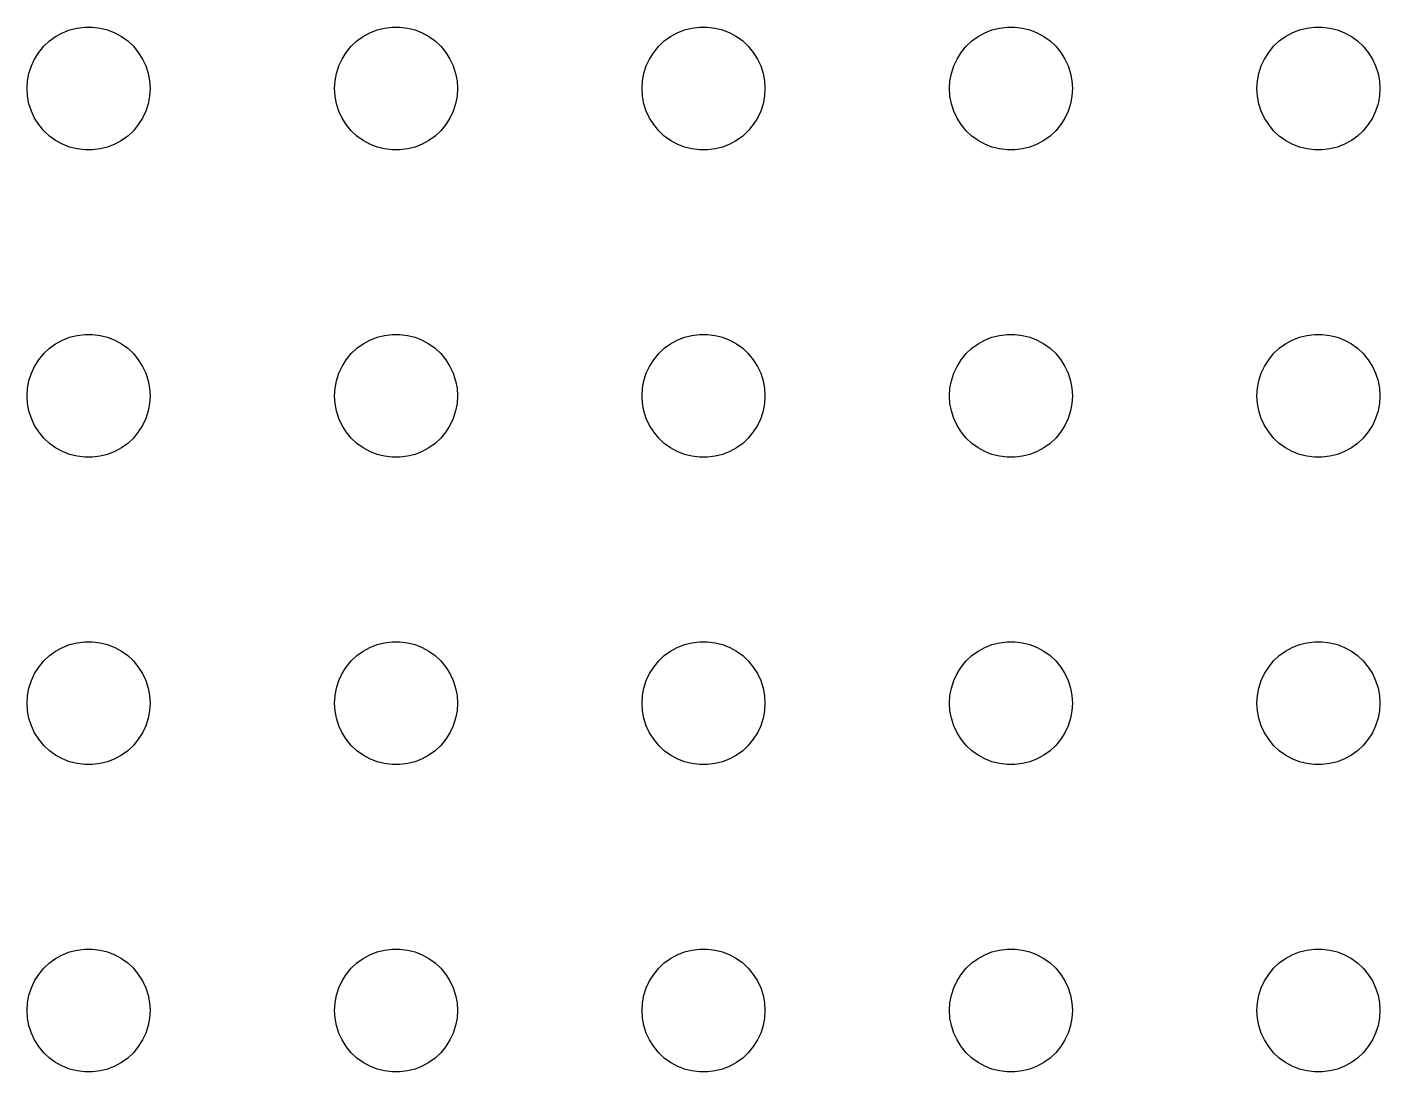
# Model space of a CAD drawing. Header units: metres. Extents: x -134 to 134, y 518 to 1078.
# Drawn here: x -69 to -36, y 1024.5 to 1050 of the extents above; entities that cross this region are included whole.
import ezdxf

# ---------------------------------------------------------------- set-up
doc = ezdxf.new("R2010")
doc.units = ezdxf.units.M

msp = doc.modelspace()

# ---------------------------------------------------------------- linework, layer by layer
for p, q in [((-68.4561, 1049.66), (-68.3037, 1049.77)), ((-68.3037, 1049.77), (-68.1387, 1049.86)), ((-68.1387, 1049.86), (-67.9635, 1049.93)), ((-67.9635, 1049.93), (-67.7811, 1049.97)), ((-67.7811, 1049.97), (-67.5942, 1050)), ((-67.5942, 1050), (-67.4058, 1050)), ((-67.4058, 1050), (-67.2189, 1049.97)), ((-67.2189, 1049.97), (-67.0365, 1049.93)), ((-67.0365, 1049.93), (-66.8613, 1049.86)), ((-66.8613, 1049.86), (-66.6963, 1049.77)), ((-66.6963, 1049.77), (-66.5439, 1049.66)), ((-60.9561, 1049.66), (-60.8037, 1049.77)), ((-60.8037, 1049.77), (-60.6387, 1049.86)), ((-60.6387, 1049.86), (-60.4635, 1049.93)), ((-60.4635, 1049.93), (-60.2811, 1049.97)), ((-60.2811, 1049.97), (-60.0942, 1050)), ((-60.0942, 1050), (-59.9058, 1050)), ((-59.9058, 1050), (-59.7189, 1049.97)), ((-59.7189, 1049.97), (-59.5365, 1049.93)), ((-59.5365, 1049.93), (-59.3613, 1049.86)), ((-59.3613, 1049.86), (-59.1963, 1049.77)), ((-59.1963, 1049.77), (-59.0439, 1049.66)), ((-53.4561, 1049.66), (-53.3037, 1049.77)), ((-53.3037, 1049.77), (-53.1387, 1049.86)), ((-53.1387, 1049.86), (-52.9635, 1049.93)), ((-52.9635, 1049.93), (-52.7811, 1049.97)), ((-52.7811, 1049.97), (-52.5942, 1050)), ((-52.5942, 1050), (-52.4058, 1050)), ((-52.4058, 1050), (-52.2189, 1049.97)), ((-52.2189, 1049.97), (-52.0365, 1049.93)), ((-52.0365, 1049.93), (-51.8613, 1049.86)), ((-51.8613, 1049.86), (-51.6963, 1049.77)), ((-51.6963, 1049.77), (-51.5439, 1049.66)), ((-45.9561, 1049.66), (-45.8037, 1049.77)), ((-45.8037, 1049.77), (-45.6387, 1049.86)), ((-45.6387, 1049.86), (-45.4635, 1049.93)), ((-45.4635, 1049.93), (-45.2811, 1049.97)), ((-45.2811, 1049.97), (-45.0942, 1050)), ((-45.0942, 1050), (-44.9058, 1050)), ((-44.9058, 1050), (-44.7189, 1049.97)), ((-44.7189, 1049.97), (-44.5365, 1049.93)), ((-44.5365, 1049.93), (-44.3613, 1049.86)), ((-44.3613, 1049.86), (-44.1963, 1049.77)), ((-44.1963, 1049.77), (-44.0439, 1049.66)), ((-38.4561, 1049.66), (-38.3037, 1049.77)), ((-38.3037, 1049.77), (-38.1387, 1049.86)), ((-38.1387, 1049.86), (-37.9635, 1049.93)), ((-37.9635, 1049.93), (-37.7811, 1049.97)), ((-37.7811, 1049.97), (-37.5942, 1050)), ((-37.5942, 1050), (-37.4058, 1050)), ((-37.4058, 1050), (-37.2189, 1049.97)), ((-37.2189, 1049.97), (-37.0365, 1049.93)), ((-37.0365, 1049.93), (-36.8613, 1049.86)), ((-36.8613, 1049.86), (-36.6963, 1049.77)), ((-36.6963, 1049.77), (-36.5439, 1049.66)), ((-68.7135, 1049.38), (-68.5934, 1049.53)), ((-68.5934, 1049.53), (-68.4561, 1049.66)), ((-66.5439, 1049.66), (-66.4065, 1049.53)), ((-66.4065, 1049.53), (-66.2865, 1049.38)), ((-61.2135, 1049.38), (-61.0934, 1049.53)), ((-61.0934, 1049.53), (-60.9561, 1049.66)), ((-59.0439, 1049.66), (-58.9065, 1049.53)), ((-58.9065, 1049.53), (-58.7865, 1049.38)), ((-53.7135, 1049.38), (-53.5934, 1049.53)), ((-53.5934, 1049.53), (-53.4561, 1049.66)), ((-51.5439, 1049.66), (-51.4065, 1049.53)), ((-51.4065, 1049.53), (-51.2865, 1049.38)), ((-46.2135, 1049.38), (-46.0934, 1049.53)), ((-46.0934, 1049.53), (-45.9561, 1049.66)), ((-44.0439, 1049.66), (-43.9065, 1049.53)), ((-43.9065, 1049.53), (-43.7865, 1049.38)), ((-38.7135, 1049.38), (-38.5934, 1049.53)), ((-38.5934, 1049.53), (-38.4561, 1049.66)), ((-36.5439, 1049.66), (-36.4065, 1049.53)), ((-36.4065, 1049.53), (-36.2865, 1049.38)), ((-68.8947, 1049.05), (-68.8145, 1049.22)), ((-68.8145, 1049.22), (-68.7135, 1049.38)), ((-66.2865, 1049.38), (-66.1855, 1049.22)), ((-66.1855, 1049.22), (-66.1053, 1049.05)), ((-61.3947, 1049.05), (-61.3145, 1049.22)), ((-61.3145, 1049.22), (-61.2135, 1049.38)), ((-58.7865, 1049.38), (-58.6855, 1049.22)), ((-58.6855, 1049.22), (-58.6053, 1049.05)), ((-53.8947, 1049.05), (-53.8145, 1049.22)), ((-53.8145, 1049.22), (-53.7135, 1049.38)), ((-51.2865, 1049.38), (-51.1855, 1049.22)), ((-51.1855, 1049.22), (-51.1053, 1049.05)), ((-46.3947, 1049.05), (-46.3145, 1049.22)), ((-46.3145, 1049.22), (-46.2135, 1049.38)), ((-43.7865, 1049.38), (-43.6855, 1049.22)), ((-43.6855, 1049.22), (-43.6053, 1049.05)), ((-38.8947, 1049.05), (-38.8145, 1049.22)), ((-38.8145, 1049.22), (-38.7135, 1049.38)), ((-36.2865, 1049.38), (-36.1855, 1049.22)), ((-36.1855, 1049.22), (-36.1053, 1049.05)), ((-68.9882, 1048.69), (-68.9529, 1048.87)), ((-68.9529, 1048.87), (-68.8947, 1049.05)), ((-66.1053, 1049.05), (-66.0471, 1048.87)), ((-66.0471, 1048.87), (-66.0118, 1048.69)), ((-61.4882, 1048.69), (-61.4529, 1048.87)), ((-61.4529, 1048.87), (-61.3947, 1049.05)), ((-58.6053, 1049.05), (-58.5471, 1048.87)), ((-58.5471, 1048.87), (-58.5118, 1048.69)), ((-53.9882, 1048.69), (-53.9529, 1048.87)), ((-53.9529, 1048.87), (-53.8947, 1049.05)), ((-51.1053, 1049.05), (-51.0471, 1048.87)), ((-51.0471, 1048.87), (-51.0118, 1048.69)), ((-46.4882, 1048.69), (-46.4529, 1048.87)), ((-46.4529, 1048.87), (-46.3947, 1049.05)), ((-43.6053, 1049.05), (-43.5471, 1048.87)), ((-43.5471, 1048.87), (-43.5118, 1048.69)), ((-38.9882, 1048.69), (-38.9529, 1048.87)), ((-38.9529, 1048.87), (-38.8947, 1049.05)), ((-36.1053, 1049.05), (-36.0471, 1048.87)), ((-36.0471, 1048.87), (-36.0118, 1048.69)), ((-69, 1048.5), (-68.9882, 1048.69)), ((-68.9882, 1048.31), (-69, 1048.5)), ((-66.0118, 1048.69), (-66, 1048.5)), ((-66, 1048.5), (-66.0118, 1048.31)), ((-61.5, 1048.5), (-61.4882, 1048.69)), ((-61.4882, 1048.31), (-61.5, 1048.5)), ((-58.5118, 1048.69), (-58.5, 1048.5)), ((-58.5, 1048.5), (-58.5118, 1048.31)), ((-54, 1048.5), (-53.9882, 1048.69)), ((-53.9882, 1048.31), (-54, 1048.5)), ((-51.0118, 1048.69), (-51, 1048.5)), ((-51, 1048.5), (-51.0118, 1048.31)), ((-46.5, 1048.5), (-46.4882, 1048.69)), ((-46.4882, 1048.31), (-46.5, 1048.5)), ((-43.5118, 1048.69), (-43.5, 1048.5)), ((-43.5, 1048.5), (-43.5118, 1048.31)), ((-39, 1048.5), (-38.9882, 1048.69)), ((-38.9882, 1048.31), (-39, 1048.5)), ((-36.0118, 1048.69), (-36, 1048.5)), ((-36, 1048.5), (-36.0118, 1048.31)), ((-68.9529, 1048.13), (-68.9882, 1048.31)), ((-68.8947, 1047.95), (-68.9529, 1048.13)), ((-66.0471, 1048.13), (-66.1053, 1047.95)), ((-66.0118, 1048.31), (-66.0471, 1048.13)), ((-61.4529, 1048.13), (-61.4882, 1048.31)), ((-61.3947, 1047.95), (-61.4529, 1048.13)), ((-58.5471, 1048.13), (-58.6053, 1047.95)), ((-58.5118, 1048.31), (-58.5471, 1048.13)), ((-53.9529, 1048.13), (-53.9882, 1048.31)), ((-53.8947, 1047.95), (-53.9529, 1048.13)), ((-51.0471, 1048.13), (-51.1053, 1047.95)), ((-51.0118, 1048.31), (-51.0471, 1048.13)), ((-46.4529, 1048.13), (-46.4882, 1048.31)), ((-46.3947, 1047.95), (-46.4529, 1048.13)), ((-43.5471, 1048.13), (-43.6053, 1047.95)), ((-43.5118, 1048.31), (-43.5471, 1048.13)), ((-38.9529, 1048.13), (-38.9882, 1048.31)), ((-38.8947, 1047.95), (-38.9529, 1048.13)), ((-36.0471, 1048.13), (-36.1053, 1047.95)), ((-36.0118, 1048.31), (-36.0471, 1048.13)), ((-68.8145, 1047.78), (-68.8947, 1047.95)), ((-68.7135, 1047.62), (-68.8145, 1047.78)), ((-66.1855, 1047.78), (-66.2865, 1047.62)), ((-66.1053, 1047.95), (-66.1855, 1047.78)), ((-61.3145, 1047.78), (-61.3947, 1047.95)), ((-61.2135, 1047.62), (-61.3145, 1047.78)), ((-58.6855, 1047.78), (-58.7865, 1047.62)), ((-58.6053, 1047.95), (-58.6855, 1047.78)), ((-53.8145, 1047.78), (-53.8947, 1047.95)), ((-53.7135, 1047.62), (-53.8145, 1047.78)), ((-51.1855, 1047.78), (-51.2865, 1047.62)), ((-51.1053, 1047.95), (-51.1855, 1047.78)), ((-46.3145, 1047.78), (-46.3947, 1047.95)), ((-46.2135, 1047.62), (-46.3145, 1047.78)), ((-43.6855, 1047.78), (-43.7865, 1047.62)), ((-43.6053, 1047.95), (-43.6855, 1047.78)), ((-38.8145, 1047.78), (-38.8947, 1047.95)), ((-38.7135, 1047.62), (-38.8145, 1047.78)), ((-36.1855, 1047.78), (-36.2865, 1047.62)), ((-36.1053, 1047.95), (-36.1855, 1047.78)), ((-68.5934, 1047.47), (-68.7135, 1047.62)), ((-68.4561, 1047.34), (-68.5934, 1047.47)), ((-66.4065, 1047.47), (-66.5439, 1047.34)), ((-66.2865, 1047.62), (-66.4065, 1047.47)), ((-61.0934, 1047.47), (-61.2135, 1047.62)), ((-60.9561, 1047.34), (-61.0934, 1047.47)), ((-58.9065, 1047.47), (-59.0439, 1047.34)), ((-58.7865, 1047.62), (-58.9065, 1047.47)), ((-53.5934, 1047.47), (-53.7135, 1047.62)), ((-53.4561, 1047.34), (-53.5934, 1047.47)), ((-51.4065, 1047.47), (-51.5439, 1047.34)), ((-51.2865, 1047.62), (-51.4065, 1047.47)), ((-46.0934, 1047.47), (-46.2135, 1047.62)), ((-45.9561, 1047.34), (-46.0934, 1047.47)), ((-43.9065, 1047.47), (-44.0439, 1047.34)), ((-43.7865, 1047.62), (-43.9065, 1047.47)), ((-38.5934, 1047.47), (-38.7135, 1047.62)), ((-38.4561, 1047.34), (-38.5934, 1047.47)), ((-36.4065, 1047.47), (-36.5439, 1047.34)), ((-36.2865, 1047.62), (-36.4065, 1047.47)), ((-68.3037, 1047.23), (-68.4561, 1047.34)), ((-68.1387, 1047.14), (-68.3037, 1047.23)), ((-67.9635, 1047.07), (-68.1387, 1047.14)), ((-66.8613, 1047.14), (-67.0365, 1047.07)), ((-66.6963, 1047.23), (-66.8613, 1047.14)), ((-66.5439, 1047.34), (-66.6963, 1047.23)), ((-60.8037, 1047.23), (-60.9561, 1047.34)), ((-60.6387, 1047.14), (-60.8037, 1047.23)), ((-60.4635, 1047.07), (-60.6387, 1047.14)), ((-59.3613, 1047.14), (-59.5365, 1047.07)), ((-59.1963, 1047.23), (-59.3613, 1047.14)), ((-59.0439, 1047.34), (-59.1963, 1047.23)), ((-53.3037, 1047.23), (-53.4561, 1047.34)), ((-53.1387, 1047.14), (-53.3037, 1047.23)), ((-52.9635, 1047.07), (-53.1387, 1047.14)), ((-51.8613, 1047.14), (-52.0365, 1047.07)), ((-51.6963, 1047.23), (-51.8613, 1047.14)), ((-51.5439, 1047.34), (-51.6963, 1047.23)), ((-45.8037, 1047.23), (-45.9561, 1047.34)), ((-45.6387, 1047.14), (-45.8037, 1047.23)), ((-45.4635, 1047.07), (-45.6387, 1047.14)), ((-44.3613, 1047.14), (-44.5365, 1047.07)), ((-44.1963, 1047.23), (-44.3613, 1047.14)), ((-44.0439, 1047.34), (-44.1963, 1047.23)), ((-38.3037, 1047.23), (-38.4561, 1047.34)), ((-38.1387, 1047.14), (-38.3037, 1047.23)), ((-37.9635, 1047.07), (-38.1387, 1047.14)), ((-36.8613, 1047.14), (-37.0365, 1047.07)), ((-36.6963, 1047.23), (-36.8613, 1047.14)), ((-36.5439, 1047.34), (-36.6963, 1047.23)), ((-67.7811, 1047.03), (-67.9635, 1047.07)), ((-67.5942, 1047), (-67.7811, 1047.03)), ((-67.4058, 1047), (-67.5942, 1047)), ((-67.2189, 1047.03), (-67.4058, 1047)), ((-67.0365, 1047.07), (-67.2189, 1047.03)), ((-60.2811, 1047.03), (-60.4635, 1047.07)), ((-60.0942, 1047), (-60.2811, 1047.03)), ((-59.9058, 1047), (-60.0942, 1047)), ((-59.7189, 1047.03), (-59.9058, 1047)), ((-59.5365, 1047.07), (-59.7189, 1047.03)), ((-52.7811, 1047.03), (-52.9635, 1047.07)), ((-52.5942, 1047), (-52.7811, 1047.03)), ((-52.4058, 1047), (-52.5942, 1047)), ((-52.2189, 1047.03), (-52.4058, 1047)), ((-52.0365, 1047.07), (-52.2189, 1047.03)), ((-45.2811, 1047.03), (-45.4635, 1047.07)), ((-45.0942, 1047), (-45.2811, 1047.03)), ((-44.9058, 1047), (-45.0942, 1047)), ((-44.7189, 1047.03), (-44.9058, 1047)), ((-44.5365, 1047.07), (-44.7189, 1047.03)), ((-37.7811, 1047.03), (-37.9635, 1047.07)), ((-37.5942, 1047), (-37.7811, 1047.03)), ((-37.4058, 1047), (-37.5942, 1047)), ((-37.2189, 1047.03), (-37.4058, 1047)), ((-37.0365, 1047.07), (-37.2189, 1047.03)), ((-67.9635, 1042.43), (-67.7811, 1042.47)), ((-67.7811, 1042.47), (-67.5942, 1042.5)), ((-67.5942, 1042.5), (-67.4058, 1042.5)), ((-67.4058, 1042.5), (-67.2189, 1042.47)), ((-67.2189, 1042.47), (-67.0365, 1042.43)), ((-60.4635, 1042.43), (-60.2811, 1042.47)), ((-60.2811, 1042.47), (-60.0942, 1042.5)), ((-60.0942, 1042.5), (-59.9058, 1042.5)), ((-59.9058, 1042.5), (-59.7189, 1042.47)), ((-59.7189, 1042.47), (-59.5365, 1042.43)), ((-52.9635, 1042.43), (-52.7811, 1042.47)), ((-52.7811, 1042.47), (-52.5942, 1042.5)), ((-52.5942, 1042.5), (-52.4058, 1042.5)), ((-52.4058, 1042.5), (-52.2189, 1042.47)), ((-52.2189, 1042.47), (-52.0365, 1042.43)), ((-45.4635, 1042.43), (-45.2811, 1042.47)), ((-45.2811, 1042.47), (-45.0942, 1042.5)), ((-45.0942, 1042.5), (-44.9058, 1042.5)), ((-44.9058, 1042.5), (-44.7189, 1042.47)), ((-44.7189, 1042.47), (-44.5365, 1042.43)), ((-37.9635, 1042.43), (-37.7811, 1042.47)), ((-37.7811, 1042.47), (-37.5942, 1042.5)), ((-37.5942, 1042.5), (-37.4058, 1042.5)), ((-37.4058, 1042.5), (-37.2189, 1042.47)), ((-37.2189, 1042.47), (-37.0365, 1042.43)), ((-68.5934, 1042.03), (-68.4561, 1042.16)), ((-68.4561, 1042.16), (-68.3037, 1042.27)), ((-68.3037, 1042.27), (-68.1387, 1042.36)), ((-68.1387, 1042.36), (-67.9635, 1042.43)), ((-67.0365, 1042.43), (-66.8613, 1042.36)), ((-66.8613, 1042.36), (-66.6963, 1042.27)), ((-66.6963, 1042.27), (-66.5439, 1042.16)), ((-66.5439, 1042.16), (-66.4065, 1042.03)), ((-61.0934, 1042.03), (-60.9561, 1042.16)), ((-60.9561, 1042.16), (-60.8037, 1042.27)), ((-60.8037, 1042.27), (-60.6387, 1042.36)), ((-60.6387, 1042.36), (-60.4635, 1042.43)), ((-59.5365, 1042.43), (-59.3613, 1042.36)), ((-59.3613, 1042.36), (-59.1963, 1042.27)), ((-59.1963, 1042.27), (-59.0439, 1042.16)), ((-59.0439, 1042.16), (-58.9065, 1042.03)), ((-53.5934, 1042.03), (-53.4561, 1042.16)), ((-53.4561, 1042.16), (-53.3037, 1042.27)), ((-53.3037, 1042.27), (-53.1387, 1042.36)), ((-53.1387, 1042.36), (-52.9635, 1042.43)), ((-52.0365, 1042.43), (-51.8613, 1042.36)), ((-51.8613, 1042.36), (-51.6963, 1042.27)), ((-51.6963, 1042.27), (-51.5439, 1042.16)), ((-51.5439, 1042.16), (-51.4065, 1042.03)), ((-46.0934, 1042.03), (-45.9561, 1042.16)), ((-45.9561, 1042.16), (-45.8037, 1042.27)), ((-45.8037, 1042.27), (-45.6387, 1042.36)), ((-45.6387, 1042.36), (-45.4635, 1042.43)), ((-44.5365, 1042.43), (-44.3613, 1042.36)), ((-44.3613, 1042.36), (-44.1963, 1042.27)), ((-44.1963, 1042.27), (-44.0439, 1042.16)), ((-44.0439, 1042.16), (-43.9065, 1042.03)), ((-38.5934, 1042.03), (-38.4561, 1042.16)), ((-38.4561, 1042.16), (-38.3037, 1042.27)), ((-38.3037, 1042.27), (-38.1387, 1042.36)), ((-38.1387, 1042.36), (-37.9635, 1042.43)), ((-37.0365, 1042.43), (-36.8613, 1042.36)), ((-36.8613, 1042.36), (-36.6963, 1042.27)), ((-36.6963, 1042.27), (-36.5439, 1042.16)), ((-36.5439, 1042.16), (-36.4065, 1042.03)), ((-68.8145, 1041.72), (-68.7135, 1041.88)), ((-68.7135, 1041.88), (-68.5934, 1042.03)), ((-66.4065, 1042.03), (-66.2865, 1041.88)), ((-66.2865, 1041.88), (-66.1855, 1041.72)), ((-61.3145, 1041.72), (-61.2135, 1041.88)), ((-61.2135, 1041.88), (-61.0934, 1042.03)), ((-58.9065, 1042.03), (-58.7865, 1041.88)), ((-58.7865, 1041.88), (-58.6855, 1041.72)), ((-53.8145, 1041.72), (-53.7135, 1041.88)), ((-53.7135, 1041.88), (-53.5934, 1042.03)), ((-51.4065, 1042.03), (-51.2865, 1041.88)), ((-51.2865, 1041.88), (-51.1855, 1041.72)), ((-46.3145, 1041.72), (-46.2135, 1041.88)), ((-46.2135, 1041.88), (-46.0934, 1042.03)), ((-43.9065, 1042.03), (-43.7865, 1041.88)), ((-43.7865, 1041.88), (-43.6855, 1041.72)), ((-38.8145, 1041.72), (-38.7135, 1041.88)), ((-38.7135, 1041.88), (-38.5934, 1042.03)), ((-36.4065, 1042.03), (-36.2865, 1041.88)), ((-36.2865, 1041.88), (-36.1855, 1041.72)), ((-68.9529, 1041.37), (-68.8947, 1041.55)), ((-68.8947, 1041.55), (-68.8145, 1041.72)), ((-66.1855, 1041.72), (-66.1053, 1041.55)), ((-66.1053, 1041.55), (-66.0471, 1041.37)), ((-61.4529, 1041.37), (-61.3947, 1041.55)), ((-61.3947, 1041.55), (-61.3145, 1041.72)), ((-58.6855, 1041.72), (-58.6053, 1041.55)), ((-58.6053, 1041.55), (-58.5471, 1041.37)), ((-53.9529, 1041.37), (-53.8947, 1041.55)), ((-53.8947, 1041.55), (-53.8145, 1041.72)), ((-51.1855, 1041.72), (-51.1053, 1041.55)), ((-51.1053, 1041.55), (-51.0471, 1041.37)), ((-46.4529, 1041.37), (-46.3947, 1041.55)), ((-46.3947, 1041.55), (-46.3145, 1041.72)), ((-43.6855, 1041.72), (-43.6053, 1041.55)), ((-43.6053, 1041.55), (-43.5471, 1041.37)), ((-38.9529, 1041.37), (-38.8947, 1041.55)), ((-38.8947, 1041.55), (-38.8145, 1041.72)), ((-36.1855, 1041.72), (-36.1053, 1041.55)), ((-36.1053, 1041.55), (-36.0471, 1041.37)), ((-69, 1041), (-68.9882, 1041.19)), ((-68.9882, 1041.19), (-68.9529, 1041.37)), ((-66.0471, 1041.37), (-66.0118, 1041.19)), ((-66.0118, 1041.19), (-66, 1041)), ((-61.5, 1041), (-61.4882, 1041.19)), ((-61.4882, 1041.19), (-61.4529, 1041.37)), ((-58.5471, 1041.37), (-58.5118, 1041.19)), ((-58.5118, 1041.19), (-58.5, 1041)), ((-54, 1041), (-53.9882, 1041.19)), ((-53.9882, 1041.19), (-53.9529, 1041.37)), ((-51.0471, 1041.37), (-51.0118, 1041.19)), ((-51.0118, 1041.19), (-51, 1041)), ((-46.5, 1041), (-46.4882, 1041.19)), ((-46.4882, 1041.19), (-46.4529, 1041.37)), ((-43.5471, 1041.37), (-43.5118, 1041.19)), ((-43.5118, 1041.19), (-43.5, 1041)), ((-39, 1041), (-38.9882, 1041.19)), ((-38.9882, 1041.19), (-38.9529, 1041.37)), ((-36.0471, 1041.37), (-36.0118, 1041.19)), ((-36.0118, 1041.19), (-36, 1041)), ((-68.9882, 1040.81), (-69, 1041)), ((-66, 1041), (-66.0118, 1040.81)), ((-61.4882, 1040.81), (-61.5, 1041)), ((-58.5, 1041), (-58.5118, 1040.81)), ((-53.9882, 1040.81), (-54, 1041)), ((-51, 1041), (-51.0118, 1040.81)), ((-46.4882, 1040.81), (-46.5, 1041)), ((-43.5, 1041), (-43.5118, 1040.81)), ((-38.9882, 1040.81), (-39, 1041)), ((-36, 1041), (-36.0118, 1040.81)), ((-68.9529, 1040.63), (-68.9882, 1040.81)), ((-68.8947, 1040.45), (-68.9529, 1040.63)), ((-66.0471, 1040.63), (-66.1053, 1040.45)), ((-66.0118, 1040.81), (-66.0471, 1040.63)), ((-61.4529, 1040.63), (-61.4882, 1040.81)), ((-61.3947, 1040.45), (-61.4529, 1040.63)), ((-58.5471, 1040.63), (-58.6053, 1040.45)), ((-58.5118, 1040.81), (-58.5471, 1040.63)), ((-53.9529, 1040.63), (-53.9882, 1040.81)), ((-53.8947, 1040.45), (-53.9529, 1040.63)), ((-51.0471, 1040.63), (-51.1053, 1040.45)), ((-51.0118, 1040.81), (-51.0471, 1040.63)), ((-46.4529, 1040.63), (-46.4882, 1040.81)), ((-46.3947, 1040.45), (-46.4529, 1040.63)), ((-43.5471, 1040.63), (-43.6053, 1040.45)), ((-43.5118, 1040.81), (-43.5471, 1040.63)), ((-38.9529, 1040.63), (-38.9882, 1040.81)), ((-38.8947, 1040.45), (-38.9529, 1040.63)), ((-36.0471, 1040.63), (-36.1053, 1040.45)), ((-36.0118, 1040.81), (-36.0471, 1040.63)), ((-68.8145, 1040.28), (-68.8947, 1040.45)), ((-68.7135, 1040.12), (-68.8145, 1040.28)), ((-66.1855, 1040.28), (-66.2865, 1040.12)), ((-66.1053, 1040.45), (-66.1855, 1040.28)), ((-61.3145, 1040.28), (-61.3947, 1040.45)), ((-61.2135, 1040.12), (-61.3145, 1040.28)), ((-58.6855, 1040.28), (-58.7865, 1040.12)), ((-58.6053, 1040.45), (-58.6855, 1040.28)), ((-53.8145, 1040.28), (-53.8947, 1040.45)), ((-53.7135, 1040.12), (-53.8145, 1040.28)), ((-51.1855, 1040.28), (-51.2865, 1040.12)), ((-51.1053, 1040.45), (-51.1855, 1040.28)), ((-46.3145, 1040.28), (-46.3947, 1040.45)), ((-46.2135, 1040.12), (-46.3145, 1040.28)), ((-43.6855, 1040.28), (-43.7865, 1040.12)), ((-43.6053, 1040.45), (-43.6855, 1040.28)), ((-38.8145, 1040.28), (-38.8947, 1040.45)), ((-38.7135, 1040.12), (-38.8145, 1040.28)), ((-36.1855, 1040.28), (-36.2865, 1040.12)), ((-36.1053, 1040.45), (-36.1855, 1040.28)), ((-68.5934, 1039.97), (-68.7135, 1040.12)), ((-68.4561, 1039.84), (-68.5934, 1039.97)), ((-68.3037, 1039.73), (-68.4561, 1039.84)), ((-66.5439, 1039.84), (-66.6963, 1039.73)), ((-66.4065, 1039.97), (-66.5439, 1039.84)), ((-66.2865, 1040.12), (-66.4065, 1039.97)), ((-61.0934, 1039.97), (-61.2135, 1040.12)), ((-60.9561, 1039.84), (-61.0934, 1039.97)), ((-60.8037, 1039.73), (-60.9561, 1039.84)), ((-59.0439, 1039.84), (-59.1963, 1039.73)), ((-58.9065, 1039.97), (-59.0439, 1039.84)), ((-58.7865, 1040.12), (-58.9065, 1039.97)), ((-53.5934, 1039.97), (-53.7135, 1040.12)), ((-53.4561, 1039.84), (-53.5934, 1039.97)), ((-53.3037, 1039.73), (-53.4561, 1039.84)), ((-51.5439, 1039.84), (-51.6963, 1039.73)), ((-51.4065, 1039.97), (-51.5439, 1039.84)), ((-51.2865, 1040.12), (-51.4065, 1039.97)), ((-46.0934, 1039.97), (-46.2135, 1040.12)), ((-45.9561, 1039.84), (-46.0934, 1039.97)), ((-45.8037, 1039.73), (-45.9561, 1039.84)), ((-44.0439, 1039.84), (-44.1963, 1039.73)), ((-43.9065, 1039.97), (-44.0439, 1039.84)), ((-43.7865, 1040.12), (-43.9065, 1039.97)), ((-38.5934, 1039.97), (-38.7135, 1040.12)), ((-38.4561, 1039.84), (-38.5934, 1039.97)), ((-38.3037, 1039.73), (-38.4561, 1039.84)), ((-36.5439, 1039.84), (-36.6963, 1039.73)), ((-36.4065, 1039.97), (-36.5439, 1039.84)), ((-36.2865, 1040.12), (-36.4065, 1039.97)), ((-68.1387, 1039.64), (-68.3037, 1039.73)), ((-67.9635, 1039.57), (-68.1387, 1039.64)), ((-67.7811, 1039.53), (-67.9635, 1039.57)), ((-67.5942, 1039.5), (-67.7811, 1039.53)), ((-67.4058, 1039.5), (-67.5942, 1039.5)), ((-67.2189, 1039.53), (-67.4058, 1039.5)), ((-67.0365, 1039.57), (-67.2189, 1039.53)), ((-66.8613, 1039.64), (-67.0365, 1039.57)), ((-66.6963, 1039.73), (-66.8613, 1039.64)), ((-60.6387, 1039.64), (-60.8037, 1039.73)), ((-60.4635, 1039.57), (-60.6387, 1039.64)), ((-60.2811, 1039.53), (-60.4635, 1039.57)), ((-60.0942, 1039.5), (-60.2811, 1039.53)), ((-59.9058, 1039.5), (-60.0942, 1039.5)), ((-59.7189, 1039.53), (-59.9058, 1039.5)), ((-59.5365, 1039.57), (-59.7189, 1039.53)), ((-59.3613, 1039.64), (-59.5365, 1039.57)), ((-59.1963, 1039.73), (-59.3613, 1039.64)), ((-53.1387, 1039.64), (-53.3037, 1039.73)), ((-52.9635, 1039.57), (-53.1387, 1039.64)), ((-52.7811, 1039.53), (-52.9635, 1039.57)), ((-52.5942, 1039.5), (-52.7811, 1039.53)), ((-52.4058, 1039.5), (-52.5942, 1039.5)), ((-52.2189, 1039.53), (-52.4058, 1039.5)), ((-52.0365, 1039.57), (-52.2189, 1039.53)), ((-51.8613, 1039.64), (-52.0365, 1039.57)), ((-51.6963, 1039.73), (-51.8613, 1039.64)), ((-45.6387, 1039.64), (-45.8037, 1039.73)), ((-45.4635, 1039.57), (-45.6387, 1039.64)), ((-45.2811, 1039.53), (-45.4635, 1039.57)), ((-45.0942, 1039.5), (-45.2811, 1039.53)), ((-44.9058, 1039.5), (-45.0942, 1039.5)), ((-44.7189, 1039.53), (-44.9058, 1039.5)), ((-44.5365, 1039.57), (-44.7189, 1039.53)), ((-44.3613, 1039.64), (-44.5365, 1039.57)), ((-44.1963, 1039.73), (-44.3613, 1039.64)), ((-38.1387, 1039.64), (-38.3037, 1039.73)), ((-37.9635, 1039.57), (-38.1387, 1039.64)), ((-37.7811, 1039.53), (-37.9635, 1039.57)), ((-37.5942, 1039.5), (-37.7811, 1039.53)), ((-37.4058, 1039.5), (-37.5942, 1039.5)), ((-37.2189, 1039.53), (-37.4058, 1039.5)), ((-37.0365, 1039.57), (-37.2189, 1039.53)), ((-36.8613, 1039.64), (-37.0365, 1039.57)), ((-36.6963, 1039.73), (-36.8613, 1039.64)), ((-68.1387, 1034.86), (-67.9635, 1034.93)), ((-67.9635, 1034.93), (-67.7811, 1034.97)), ((-67.7811, 1034.97), (-67.5942, 1035)), ((-67.5942, 1035), (-67.4058, 1035)), ((-67.4058, 1035), (-67.2189, 1034.97)), ((-67.2189, 1034.97), (-67.0365, 1034.93)), ((-67.0365, 1034.93), (-66.8613, 1034.86)), ((-60.6387, 1034.86), (-60.4635, 1034.93)), ((-60.4635, 1034.93), (-60.2811, 1034.97)), ((-60.2811, 1034.97), (-60.0942, 1035)), ((-60.0942, 1035), (-59.9058, 1035)), ((-59.9058, 1035), (-59.7189, 1034.97)), ((-59.7189, 1034.97), (-59.5365, 1034.93)), ((-59.5365, 1034.93), (-59.3613, 1034.86)), ((-53.1387, 1034.86), (-52.9635, 1034.93)), ((-52.9635, 1034.93), (-52.7811, 1034.97)), ((-52.7811, 1034.97), (-52.5942, 1035)), ((-52.5942, 1035), (-52.4058, 1035)), ((-52.4058, 1035), (-52.2189, 1034.97)), ((-52.2189, 1034.97), (-52.0365, 1034.93)), ((-52.0365, 1034.93), (-51.8613, 1034.86)), ((-45.6387, 1034.86), (-45.4635, 1034.93)), ((-45.4635, 1034.93), (-45.2811, 1034.97)), ((-45.2811, 1034.97), (-45.0942, 1035)), ((-45.0942, 1035), (-44.9058, 1035)), ((-44.9058, 1035), (-44.7189, 1034.97)), ((-44.7189, 1034.97), (-44.5365, 1034.93)), ((-44.5365, 1034.93), (-44.3613, 1034.86)), ((-38.1387, 1034.86), (-37.9635, 1034.93)), ((-37.9635, 1034.93), (-37.7811, 1034.97)), ((-37.7811, 1034.97), (-37.5942, 1035)), ((-37.5942, 1035), (-37.4058, 1035)), ((-37.4058, 1035), (-37.2189, 1034.97)), ((-37.2189, 1034.97), (-37.0365, 1034.93)), ((-37.0365, 1034.93), (-36.8613, 1034.86)), ((-68.5934, 1034.53), (-68.4561, 1034.66)), ((-68.4561, 1034.66), (-68.3037, 1034.77)), ((-68.3037, 1034.77), (-68.1387, 1034.86)), ((-66.8613, 1034.86), (-66.6963, 1034.77)), ((-66.6963, 1034.77), (-66.5439, 1034.66)), ((-66.5439, 1034.66), (-66.4065, 1034.53)), ((-61.0934, 1034.53), (-60.9561, 1034.66)), ((-60.9561, 1034.66), (-60.8037, 1034.77)), ((-60.8037, 1034.77), (-60.6387, 1034.86)), ((-59.3613, 1034.86), (-59.1963, 1034.77)), ((-59.1963, 1034.77), (-59.0439, 1034.66)), ((-59.0439, 1034.66), (-58.9065, 1034.53)), ((-53.5934, 1034.53), (-53.4561, 1034.66)), ((-53.4561, 1034.66), (-53.3037, 1034.77)), ((-53.3037, 1034.77), (-53.1387, 1034.86)), ((-51.8613, 1034.86), (-51.6963, 1034.77)), ((-51.6963, 1034.77), (-51.5439, 1034.66)), ((-51.5439, 1034.66), (-51.4065, 1034.53)), ((-46.0934, 1034.53), (-45.9561, 1034.66)), ((-45.9561, 1034.66), (-45.8037, 1034.77)), ((-45.8037, 1034.77), (-45.6387, 1034.86)), ((-44.3613, 1034.86), (-44.1963, 1034.77)), ((-44.1963, 1034.77), (-44.0439, 1034.66)), ((-44.0439, 1034.66), (-43.9065, 1034.53)), ((-38.5934, 1034.53), (-38.4561, 1034.66)), ((-38.4561, 1034.66), (-38.3037, 1034.77)), ((-38.3037, 1034.77), (-38.1387, 1034.86)), ((-36.8613, 1034.86), (-36.6963, 1034.77)), ((-36.6963, 1034.77), (-36.5439, 1034.66)), ((-36.5439, 1034.66), (-36.4065, 1034.53)), ((-68.8947, 1034.05), (-68.8145, 1034.22)), ((-68.8145, 1034.22), (-68.7135, 1034.38)), ((-68.7135, 1034.38), (-68.5934, 1034.53)), ((-66.4065, 1034.53), (-66.2865, 1034.38)), ((-66.2865, 1034.38), (-66.1855, 1034.22)), ((-66.1855, 1034.22), (-66.1053, 1034.05)), ((-61.3947, 1034.05), (-61.3145, 1034.22)), ((-61.3145, 1034.22), (-61.2135, 1034.38)), ((-61.2135, 1034.38), (-61.0934, 1034.53)), ((-58.9065, 1034.53), (-58.7865, 1034.38)), ((-58.7865, 1034.38), (-58.6855, 1034.22)), ((-58.6855, 1034.22), (-58.6053, 1034.05)), ((-53.8947, 1034.05), (-53.8145, 1034.22)), ((-53.8145, 1034.22), (-53.7135, 1034.38)), ((-53.7135, 1034.38), (-53.5934, 1034.53)), ((-51.4065, 1034.53), (-51.2865, 1034.38)), ((-51.2865, 1034.38), (-51.1855, 1034.22)), ((-51.1855, 1034.22), (-51.1053, 1034.05)), ((-46.3947, 1034.05), (-46.3145, 1034.22)), ((-46.3145, 1034.22), (-46.2135, 1034.38)), ((-46.2135, 1034.38), (-46.0934, 1034.53)), ((-43.9065, 1034.53), (-43.7865, 1034.38)), ((-43.7865, 1034.38), (-43.6855, 1034.22)), ((-43.6855, 1034.22), (-43.6053, 1034.05)), ((-38.8947, 1034.05), (-38.8145, 1034.22)), ((-38.8145, 1034.22), (-38.7135, 1034.38)), ((-38.7135, 1034.38), (-38.5934, 1034.53)), ((-36.4065, 1034.53), (-36.2865, 1034.38)), ((-36.2865, 1034.38), (-36.1855, 1034.22)), ((-36.1855, 1034.22), (-36.1053, 1034.05)), ((-68.9529, 1033.87), (-68.8947, 1034.05)), ((-66.1053, 1034.05), (-66.0471, 1033.87)), ((-61.4529, 1033.87), (-61.3947, 1034.05)), ((-58.6053, 1034.05), (-58.5471, 1033.87)), ((-53.9529, 1033.87), (-53.8947, 1034.05)), ((-51.1053, 1034.05), (-51.0471, 1033.87)), ((-46.4529, 1033.87), (-46.3947, 1034.05)), ((-43.6053, 1034.05), (-43.5471, 1033.87)), ((-38.9529, 1033.87), (-38.8947, 1034.05)), ((-36.1053, 1034.05), (-36.0471, 1033.87)), ((-69, 1033.5), (-68.9882, 1033.69)), ((-68.9882, 1033.69), (-68.9529, 1033.87)), ((-66.0471, 1033.87), (-66.0118, 1033.69)), ((-66.0118, 1033.69), (-66, 1033.5)), ((-61.5, 1033.5), (-61.4882, 1033.69)), ((-61.4882, 1033.69), (-61.4529, 1033.87)), ((-58.5471, 1033.87), (-58.5118, 1033.69)), ((-58.5118, 1033.69), (-58.5, 1033.5)), ((-54, 1033.5), (-53.9882, 1033.69)), ((-53.9882, 1033.69), (-53.9529, 1033.87)), ((-51.0471, 1033.87), (-51.0118, 1033.69)), ((-51.0118, 1033.69), (-51, 1033.5)), ((-46.5, 1033.5), (-46.4882, 1033.69)), ((-46.4882, 1033.69), (-46.4529, 1033.87)), ((-43.5471, 1033.87), (-43.5118, 1033.69)), ((-43.5118, 1033.69), (-43.5, 1033.5)), ((-39, 1033.5), (-38.9882, 1033.69)), ((-38.9882, 1033.69), (-38.9529, 1033.87)), ((-36.0471, 1033.87), (-36.0118, 1033.69)), ((-36.0118, 1033.69), (-36, 1033.5)), ((-68.9882, 1033.31), (-69, 1033.5)), ((-68.9529, 1033.13), (-68.9882, 1033.31)), ((-66.0118, 1033.31), (-66.0471, 1033.13)), ((-66, 1033.5), (-66.0118, 1033.31)), ((-61.4882, 1033.31), (-61.5, 1033.5)), ((-61.4529, 1033.13), (-61.4882, 1033.31)), ((-58.5118, 1033.31), (-58.5471, 1033.13)), ((-58.5, 1033.5), (-58.5118, 1033.31)), ((-53.9882, 1033.31), (-54, 1033.5)), ((-53.9529, 1033.13), (-53.9882, 1033.31)), ((-51.0118, 1033.31), (-51.0471, 1033.13)), ((-51, 1033.5), (-51.0118, 1033.31)), ((-46.4882, 1033.31), (-46.5, 1033.5)), ((-46.4529, 1033.13), (-46.4882, 1033.31)), ((-43.5118, 1033.31), (-43.5471, 1033.13)), ((-43.5, 1033.5), (-43.5118, 1033.31)), ((-38.9882, 1033.31), (-39, 1033.5)), ((-38.9529, 1033.13), (-38.9882, 1033.31)), ((-36.0118, 1033.31), (-36.0471, 1033.13)), ((-36, 1033.5), (-36.0118, 1033.31)), ((-68.8947, 1032.95), (-68.9529, 1033.13)), ((-68.8145, 1032.78), (-68.8947, 1032.95)), ((-66.1053, 1032.95), (-66.1855, 1032.78)), ((-66.0471, 1033.13), (-66.1053, 1032.95)), ((-61.3947, 1032.95), (-61.4529, 1033.13)), ((-61.3145, 1032.78), (-61.3947, 1032.95)), ((-58.6053, 1032.95), (-58.6855, 1032.78)), ((-58.5471, 1033.13), (-58.6053, 1032.95)), ((-53.8947, 1032.95), (-53.9529, 1033.13)), ((-53.8145, 1032.78), (-53.8947, 1032.95)), ((-51.1053, 1032.95), (-51.1855, 1032.78)), ((-51.0471, 1033.13), (-51.1053, 1032.95)), ((-46.3947, 1032.95), (-46.4529, 1033.13)), ((-46.3145, 1032.78), (-46.3947, 1032.95)), ((-43.6053, 1032.95), (-43.6855, 1032.78)), ((-43.5471, 1033.13), (-43.6053, 1032.95)), ((-38.8947, 1032.95), (-38.9529, 1033.13)), ((-38.8145, 1032.78), (-38.8947, 1032.95)), ((-36.1053, 1032.95), (-36.1855, 1032.78)), ((-36.0471, 1033.13), (-36.1053, 1032.95)), ((-68.7135, 1032.62), (-68.8145, 1032.78)), ((-68.5934, 1032.47), (-68.7135, 1032.62)), ((-66.2865, 1032.62), (-66.4065, 1032.47)), ((-66.1855, 1032.78), (-66.2865, 1032.62)), ((-61.2135, 1032.62), (-61.3145, 1032.78)), ((-61.0934, 1032.47), (-61.2135, 1032.62)), ((-58.7865, 1032.62), (-58.9065, 1032.47)), ((-58.6855, 1032.78), (-58.7865, 1032.62)), ((-53.7135, 1032.62), (-53.8145, 1032.78)), ((-53.5934, 1032.47), (-53.7135, 1032.62)), ((-51.2865, 1032.62), (-51.4065, 1032.47)), ((-51.1855, 1032.78), (-51.2865, 1032.62)), ((-46.2135, 1032.62), (-46.3145, 1032.78)), ((-46.0934, 1032.47), (-46.2135, 1032.62)), ((-43.7865, 1032.62), (-43.9065, 1032.47)), ((-43.6855, 1032.78), (-43.7865, 1032.62)), ((-38.7135, 1032.62), (-38.8145, 1032.78)), ((-38.5934, 1032.47), (-38.7135, 1032.62)), ((-36.2865, 1032.62), (-36.4065, 1032.47)), ((-36.1855, 1032.78), (-36.2865, 1032.62)), ((-68.4561, 1032.34), (-68.5934, 1032.47)), ((-68.3037, 1032.23), (-68.4561, 1032.34)), ((-66.5439, 1032.34), (-66.6963, 1032.23)), ((-66.4065, 1032.47), (-66.5439, 1032.34)), ((-60.9561, 1032.34), (-61.0934, 1032.47)), ((-60.8037, 1032.23), (-60.9561, 1032.34)), ((-59.0439, 1032.34), (-59.1963, 1032.23)), ((-58.9065, 1032.47), (-59.0439, 1032.34)), ((-53.4561, 1032.34), (-53.5934, 1032.47)), ((-53.3037, 1032.23), (-53.4561, 1032.34)), ((-51.5439, 1032.34), (-51.6963, 1032.23)), ((-51.4065, 1032.47), (-51.5439, 1032.34)), ((-45.9561, 1032.34), (-46.0934, 1032.47)), ((-45.8037, 1032.23), (-45.9561, 1032.34)), ((-44.0439, 1032.34), (-44.1963, 1032.23)), ((-43.9065, 1032.47), (-44.0439, 1032.34)), ((-38.4561, 1032.34), (-38.5934, 1032.47)), ((-38.3037, 1032.23), (-38.4561, 1032.34)), ((-36.5439, 1032.34), (-36.6963, 1032.23)), ((-36.4065, 1032.47), (-36.5439, 1032.34)), ((-68.1387, 1032.14), (-68.3037, 1032.23)), ((-67.9635, 1032.07), (-68.1387, 1032.14)), ((-67.7811, 1032.03), (-67.9635, 1032.07)), ((-67.5942, 1032), (-67.7811, 1032.03)), ((-67.4058, 1032), (-67.5942, 1032)), ((-67.2189, 1032.03), (-67.4058, 1032)), ((-67.0365, 1032.07), (-67.2189, 1032.03)), ((-66.8613, 1032.14), (-67.0365, 1032.07)), ((-66.6963, 1032.23), (-66.8613, 1032.14)), ((-60.6387, 1032.14), (-60.8037, 1032.23)), ((-60.4635, 1032.07), (-60.6387, 1032.14)), ((-60.2811, 1032.03), (-60.4635, 1032.07)), ((-60.0942, 1032), (-60.2811, 1032.03)), ((-59.9058, 1032), (-60.0942, 1032)), ((-59.7189, 1032.03), (-59.9058, 1032)), ((-59.5365, 1032.07), (-59.7189, 1032.03)), ((-59.3613, 1032.14), (-59.5365, 1032.07)), ((-59.1963, 1032.23), (-59.3613, 1032.14)), ((-53.1387, 1032.14), (-53.3037, 1032.23)), ((-52.9635, 1032.07), (-53.1387, 1032.14)), ((-52.7811, 1032.03), (-52.9635, 1032.07)), ((-52.5942, 1032), (-52.7811, 1032.03)), ((-52.4058, 1032), (-52.5942, 1032)), ((-52.2189, 1032.03), (-52.4058, 1032)), ((-52.0365, 1032.07), (-52.2189, 1032.03)), ((-51.8613, 1032.14), (-52.0365, 1032.07)), ((-51.6963, 1032.23), (-51.8613, 1032.14)), ((-45.6387, 1032.14), (-45.8037, 1032.23)), ((-45.4635, 1032.07), (-45.6387, 1032.14)), ((-45.2811, 1032.03), (-45.4635, 1032.07)), ((-45.0942, 1032), (-45.2811, 1032.03)), ((-44.9058, 1032), (-45.0942, 1032)), ((-44.7189, 1032.03), (-44.9058, 1032)), ((-44.5365, 1032.07), (-44.7189, 1032.03)), ((-44.3613, 1032.14), (-44.5365, 1032.07)), ((-44.1963, 1032.23), (-44.3613, 1032.14)), ((-38.1387, 1032.14), (-38.3037, 1032.23)), ((-37.9635, 1032.07), (-38.1387, 1032.14)), ((-37.7811, 1032.03), (-37.9635, 1032.07)), ((-37.5942, 1032), (-37.7811, 1032.03)), ((-37.4058, 1032), (-37.5942, 1032)), ((-37.2189, 1032.03), (-37.4058, 1032)), ((-37.0365, 1032.07), (-37.2189, 1032.03)), ((-36.8613, 1032.14), (-37.0365, 1032.07)), ((-36.6963, 1032.23), (-36.8613, 1032.14)), ((-68.3037, 1027.27), (-68.1387, 1027.36)), ((-68.1387, 1027.36), (-67.9635, 1027.43)), ((-67.9635, 1027.43), (-67.7811, 1027.47)), ((-67.7811, 1027.47), (-67.5942, 1027.5)), ((-67.5942, 1027.5), (-67.4058, 1027.5)), ((-67.4058, 1027.5), (-67.2189, 1027.47)), ((-67.2189, 1027.47), (-67.0365, 1027.43)), ((-67.0365, 1027.43), (-66.8613, 1027.36)), ((-66.8613, 1027.36), (-66.6963, 1027.27)), ((-60.8037, 1027.27), (-60.6387, 1027.36)), ((-60.6387, 1027.36), (-60.4635, 1027.43)), ((-60.4635, 1027.43), (-60.2811, 1027.47)), ((-60.2811, 1027.47), (-60.0942, 1027.5)), ((-60.0942, 1027.5), (-59.9058, 1027.5)), ((-59.9058, 1027.5), (-59.7189, 1027.47)), ((-59.7189, 1027.47), (-59.5365, 1027.43)), ((-59.5365, 1027.43), (-59.3613, 1027.36)), ((-59.3613, 1027.36), (-59.1963, 1027.27)), ((-53.3037, 1027.27), (-53.1387, 1027.36)), ((-53.1387, 1027.36), (-52.9635, 1027.43)), ((-52.9635, 1027.43), (-52.7811, 1027.47)), ((-52.7811, 1027.47), (-52.5942, 1027.5)), ((-52.5942, 1027.5), (-52.4058, 1027.5)), ((-52.4058, 1027.5), (-52.2189, 1027.47)), ((-52.2189, 1027.47), (-52.0365, 1027.43)), ((-52.0365, 1027.43), (-51.8613, 1027.36)), ((-51.8613, 1027.36), (-51.6963, 1027.27)), ((-45.8037, 1027.27), (-45.6387, 1027.36)), ((-45.6387, 1027.36), (-45.4635, 1027.43)), ((-45.4635, 1027.43), (-45.2811, 1027.47)), ((-45.2811, 1027.47), (-45.0942, 1027.5)), ((-45.0942, 1027.5), (-44.9058, 1027.5)), ((-44.9058, 1027.5), (-44.7189, 1027.47)), ((-44.7189, 1027.47), (-44.5365, 1027.43)), ((-44.5365, 1027.43), (-44.3613, 1027.36)), ((-44.3613, 1027.36), (-44.1963, 1027.27)), ((-38.3037, 1027.27), (-38.1387, 1027.36)), ((-38.1387, 1027.36), (-37.9635, 1027.43)), ((-37.9635, 1027.43), (-37.7811, 1027.47)), ((-37.7811, 1027.47), (-37.5942, 1027.5)), ((-37.5942, 1027.5), (-37.4058, 1027.5)), ((-37.4058, 1027.5), (-37.2189, 1027.47)), ((-37.2189, 1027.47), (-37.0365, 1027.43)), ((-37.0365, 1027.43), (-36.8613, 1027.36)), ((-36.8613, 1027.36), (-36.6963, 1027.27)), ((-68.7135, 1026.88), (-68.5934, 1027.03)), ((-68.5934, 1027.03), (-68.4561, 1027.16)), ((-68.4561, 1027.16), (-68.3037, 1027.27)), ((-66.6963, 1027.27), (-66.5439, 1027.16)), ((-66.5439, 1027.16), (-66.4065, 1027.03)), ((-66.4065, 1027.03), (-66.2865, 1026.88)), ((-61.2135, 1026.88), (-61.0934, 1027.03)), ((-61.0934, 1027.03), (-60.9561, 1027.16)), ((-60.9561, 1027.16), (-60.8037, 1027.27)), ((-59.1963, 1027.27), (-59.0439, 1027.16)), ((-59.0439, 1027.16), (-58.9065, 1027.03)), ((-58.9065, 1027.03), (-58.7865, 1026.88)), ((-53.7135, 1026.88), (-53.5934, 1027.03)), ((-53.5934, 1027.03), (-53.4561, 1027.16)), ((-53.4561, 1027.16), (-53.3037, 1027.27)), ((-51.6963, 1027.27), (-51.5439, 1027.16)), ((-51.5439, 1027.16), (-51.4065, 1027.03)), ((-51.4065, 1027.03), (-51.2865, 1026.88)), ((-46.2135, 1026.88), (-46.0934, 1027.03)), ((-46.0934, 1027.03), (-45.9561, 1027.16)), ((-45.9561, 1027.16), (-45.8037, 1027.27)), ((-44.1963, 1027.27), (-44.0439, 1027.16)), ((-44.0439, 1027.16), (-43.9065, 1027.03)), ((-43.9065, 1027.03), (-43.7865, 1026.88)), ((-38.7135, 1026.88), (-38.5934, 1027.03)), ((-38.5934, 1027.03), (-38.4561, 1027.16)), ((-38.4561, 1027.16), (-38.3037, 1027.27)), ((-36.6963, 1027.27), (-36.5439, 1027.16)), ((-36.5439, 1027.16), (-36.4065, 1027.03)), ((-36.4065, 1027.03), (-36.2865, 1026.88)), ((-68.8947, 1026.55), (-68.8145, 1026.72)), ((-68.8145, 1026.72), (-68.7135, 1026.88)), ((-66.2865, 1026.88), (-66.1855, 1026.72)), ((-66.1855, 1026.72), (-66.1053, 1026.55)), ((-61.3947, 1026.55), (-61.3145, 1026.72)), ((-61.3145, 1026.72), (-61.2135, 1026.88)), ((-58.7865, 1026.88), (-58.6855, 1026.72)), ((-58.6855, 1026.72), (-58.6053, 1026.55)), ((-53.8947, 1026.55), (-53.8145, 1026.72)), ((-53.8145, 1026.72), (-53.7135, 1026.88)), ((-51.2865, 1026.88), (-51.1855, 1026.72)), ((-51.1855, 1026.72), (-51.1053, 1026.55)), ((-46.3947, 1026.55), (-46.3145, 1026.72)), ((-46.3145, 1026.72), (-46.2135, 1026.88)), ((-43.7865, 1026.88), (-43.6855, 1026.72)), ((-43.6855, 1026.72), (-43.6053, 1026.55)), ((-38.8947, 1026.55), (-38.8145, 1026.72)), ((-38.8145, 1026.72), (-38.7135, 1026.88)), ((-36.2865, 1026.88), (-36.1855, 1026.72)), ((-36.1855, 1026.72), (-36.1053, 1026.55)), ((-68.9882, 1026.19), (-68.9529, 1026.37)), ((-68.9529, 1026.37), (-68.8947, 1026.55)), ((-66.1053, 1026.55), (-66.0471, 1026.37)), ((-66.0471, 1026.37), (-66.0118, 1026.19)), ((-61.4882, 1026.19), (-61.4529, 1026.37)), ((-61.4529, 1026.37), (-61.3947, 1026.55)), ((-58.6053, 1026.55), (-58.5471, 1026.37)), ((-58.5471, 1026.37), (-58.5118, 1026.19)), ((-53.9882, 1026.19), (-53.9529, 1026.37)), ((-53.9529, 1026.37), (-53.8947, 1026.55)), ((-51.1053, 1026.55), (-51.0471, 1026.37)), ((-51.0471, 1026.37), (-51.0118, 1026.19)), ((-46.4882, 1026.19), (-46.4529, 1026.37)), ((-46.4529, 1026.37), (-46.3947, 1026.55)), ((-43.6053, 1026.55), (-43.5471, 1026.37)), ((-43.5471, 1026.37), (-43.5118, 1026.19)), ((-38.9882, 1026.19), (-38.9529, 1026.37)), ((-38.9529, 1026.37), (-38.8947, 1026.55)), ((-36.1053, 1026.55), (-36.0471, 1026.37)), ((-36.0471, 1026.37), (-36.0118, 1026.19)), ((-69, 1026), (-68.9882, 1026.19)), ((-68.9882, 1025.81), (-69, 1026)), ((-66.0118, 1026.19), (-66, 1026)), ((-66, 1026), (-66.0118, 1025.81)), ((-61.5, 1026), (-61.4882, 1026.19)), ((-61.4882, 1025.81), (-61.5, 1026)), ((-58.5118, 1026.19), (-58.5, 1026)), ((-58.5, 1026), (-58.5118, 1025.81)), ((-54, 1026), (-53.9882, 1026.19)), ((-53.9882, 1025.81), (-54, 1026)), ((-51.0118, 1026.19), (-51, 1026)), ((-51, 1026), (-51.0118, 1025.81)), ((-46.5, 1026), (-46.4882, 1026.19)), ((-46.4882, 1025.81), (-46.5, 1026)), ((-43.5118, 1026.19), (-43.5, 1026)), ((-43.5, 1026), (-43.5118, 1025.81)), ((-39, 1026), (-38.9882, 1026.19)), ((-38.9882, 1025.81), (-39, 1026)), ((-36.0118, 1026.19), (-36, 1026)), ((-36, 1026), (-36.0118, 1025.81)), ((-68.9529, 1025.63), (-68.9882, 1025.81)), ((-66.0118, 1025.81), (-66.0471, 1025.63)), ((-61.4529, 1025.63), (-61.4882, 1025.81)), ((-58.5118, 1025.81), (-58.5471, 1025.63)), ((-53.9529, 1025.63), (-53.9882, 1025.81)), ((-51.0118, 1025.81), (-51.0471, 1025.63)), ((-46.4529, 1025.63), (-46.4882, 1025.81)), ((-43.5118, 1025.81), (-43.5471, 1025.63)), ((-38.9529, 1025.63), (-38.9882, 1025.81)), ((-36.0118, 1025.81), (-36.0471, 1025.63)), ((-68.8947, 1025.45), (-68.9529, 1025.63)), ((-68.8145, 1025.28), (-68.8947, 1025.45)), ((-66.1053, 1025.45), (-66.1855, 1025.28)), ((-66.0471, 1025.63), (-66.1053, 1025.45)), ((-61.3947, 1025.45), (-61.4529, 1025.63)), ((-61.3145, 1025.28), (-61.3947, 1025.45)), ((-58.6053, 1025.45), (-58.6855, 1025.28)), ((-58.5471, 1025.63), (-58.6053, 1025.45)), ((-53.8947, 1025.45), (-53.9529, 1025.63)), ((-53.8145, 1025.28), (-53.8947, 1025.45)), ((-51.1053, 1025.45), (-51.1855, 1025.28)), ((-51.0471, 1025.63), (-51.1053, 1025.45)), ((-46.3947, 1025.45), (-46.4529, 1025.63)), ((-46.3145, 1025.28), (-46.3947, 1025.45)), ((-43.6053, 1025.45), (-43.6855, 1025.28)), ((-43.5471, 1025.63), (-43.6053, 1025.45)), ((-38.8947, 1025.45), (-38.9529, 1025.63)), ((-38.8145, 1025.28), (-38.8947, 1025.45)), ((-36.1053, 1025.45), (-36.1855, 1025.28)), ((-36.0471, 1025.63), (-36.1053, 1025.45)), ((-68.7135, 1025.12), (-68.8145, 1025.28)), ((-68.5934, 1024.97), (-68.7135, 1025.12)), ((-66.2865, 1025.12), (-66.4065, 1024.97)), ((-66.1855, 1025.28), (-66.2865, 1025.12)), ((-61.2135, 1025.12), (-61.3145, 1025.28)), ((-61.0934, 1024.97), (-61.2135, 1025.12)), ((-58.7865, 1025.12), (-58.9065, 1024.97)), ((-58.6855, 1025.28), (-58.7865, 1025.12)), ((-53.7135, 1025.12), (-53.8145, 1025.28)), ((-53.5934, 1024.97), (-53.7135, 1025.12)), ((-51.2865, 1025.12), (-51.4065, 1024.97)), ((-51.1855, 1025.28), (-51.2865, 1025.12)), ((-46.2135, 1025.12), (-46.3145, 1025.28)), ((-46.0934, 1024.97), (-46.2135, 1025.12)), ((-43.7865, 1025.12), (-43.9065, 1024.97)), ((-43.6855, 1025.28), (-43.7865, 1025.12)), ((-38.7135, 1025.12), (-38.8145, 1025.28)), ((-38.5934, 1024.97), (-38.7135, 1025.12)), ((-36.2865, 1025.12), (-36.4065, 1024.97)), ((-36.1855, 1025.28), (-36.2865, 1025.12)), ((-68.4561, 1024.84), (-68.5934, 1024.97)), ((-68.3037, 1024.73), (-68.4561, 1024.84)), ((-68.1387, 1024.64), (-68.3037, 1024.73)), ((-66.6963, 1024.73), (-66.8613, 1024.64)), ((-66.5439, 1024.84), (-66.6963, 1024.73)), ((-66.4065, 1024.97), (-66.5439, 1024.84)), ((-60.9561, 1024.84), (-61.0934, 1024.97)), ((-60.8037, 1024.73), (-60.9561, 1024.84)), ((-60.6387, 1024.64), (-60.8037, 1024.73)), ((-59.1963, 1024.73), (-59.3613, 1024.64)), ((-59.0439, 1024.84), (-59.1963, 1024.73)), ((-58.9065, 1024.97), (-59.0439, 1024.84)), ((-53.4561, 1024.84), (-53.5934, 1024.97)), ((-53.3037, 1024.73), (-53.4561, 1024.84)), ((-53.1387, 1024.64), (-53.3037, 1024.73)), ((-51.6963, 1024.73), (-51.8613, 1024.64)), ((-51.5439, 1024.84), (-51.6963, 1024.73)), ((-51.4065, 1024.97), (-51.5439, 1024.84)), ((-45.9561, 1024.84), (-46.0934, 1024.97)), ((-45.8037, 1024.73), (-45.9561, 1024.84)), ((-45.6387, 1024.64), (-45.8037, 1024.73)), ((-44.1963, 1024.73), (-44.3613, 1024.64)), ((-44.0439, 1024.84), (-44.1963, 1024.73)), ((-43.9065, 1024.97), (-44.0439, 1024.84)), ((-38.4561, 1024.84), (-38.5934, 1024.97)), ((-38.3037, 1024.73), (-38.4561, 1024.84)), ((-38.1387, 1024.64), (-38.3037, 1024.73)), ((-36.6963, 1024.73), (-36.8613, 1024.64)), ((-36.5439, 1024.84), (-36.6963, 1024.73)), ((-36.4065, 1024.97), (-36.5439, 1024.84)), ((-67.9635, 1024.57), (-68.1387, 1024.64)), ((-67.7811, 1024.53), (-67.9635, 1024.57)), ((-67.5942, 1024.5), (-67.7811, 1024.53)), ((-67.4058, 1024.5), (-67.5942, 1024.5)), ((-67.2189, 1024.53), (-67.4058, 1024.5)), ((-67.0365, 1024.57), (-67.2189, 1024.53)), ((-66.8613, 1024.64), (-67.0365, 1024.57)), ((-60.4635, 1024.57), (-60.6387, 1024.64)), ((-60.2811, 1024.53), (-60.4635, 1024.57)), ((-60.0942, 1024.5), (-60.2811, 1024.53)), ((-59.9058, 1024.5), (-60.0942, 1024.5)), ((-59.7189, 1024.53), (-59.9058, 1024.5)), ((-59.5365, 1024.57), (-59.7189, 1024.53)), ((-59.3613, 1024.64), (-59.5365, 1024.57)), ((-52.9635, 1024.57), (-53.1387, 1024.64)), ((-52.7811, 1024.53), (-52.9635, 1024.57)), ((-52.5942, 1024.5), (-52.7811, 1024.53)), ((-52.4058, 1024.5), (-52.5942, 1024.5)), ((-52.2189, 1024.53), (-52.4058, 1024.5)), ((-52.0365, 1024.57), (-52.2189, 1024.53)), ((-51.8613, 1024.64), (-52.0365, 1024.57)), ((-45.4635, 1024.57), (-45.6387, 1024.64)), ((-45.2811, 1024.53), (-45.4635, 1024.57)), ((-45.0942, 1024.5), (-45.2811, 1024.53)), ((-44.9058, 1024.5), (-45.0942, 1024.5)), ((-44.7189, 1024.53), (-44.9058, 1024.5)), ((-44.5365, 1024.57), (-44.7189, 1024.53)), ((-44.3613, 1024.64), (-44.5365, 1024.57)), ((-37.9635, 1024.57), (-38.1387, 1024.64)), ((-37.7811, 1024.53), (-37.9635, 1024.57)), ((-37.5942, 1024.5), (-37.7811, 1024.53)), ((-37.4058, 1024.5), (-37.5942, 1024.5)), ((-37.2189, 1024.53), (-37.4058, 1024.5)), ((-37.0365, 1024.57), (-37.2189, 1024.53)), ((-36.8613, 1024.64), (-37.0365, 1024.57))]:
    msp.add_line(p, q)

doc.saveas('drawing.dxf')
